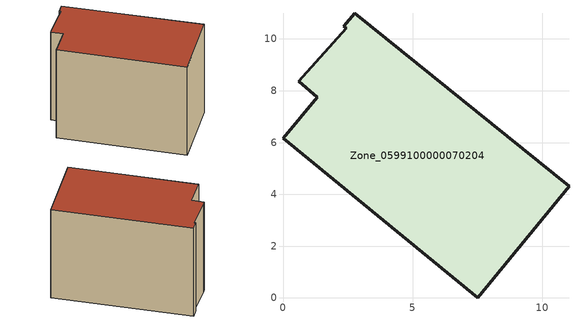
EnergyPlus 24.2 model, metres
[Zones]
Zone_0599100000070204
 floor ground (C_G): 2.77,11 11.04,4.31 7.52,0 0,6.17 1.32,7.75 0.61,8.37 0.75,8.55 2.45,10.41 2.34,10.48 z0
 wall outside (C_F): 11.04,4.31 2.77,11 2.34,10.48 2.45,10.41 0.75,8.55 0.61,8.37 1.32,7.75 0,6.17 7.52,0 11.04,4.31 z0:7.76
 roof outside (C_R): 2.34,10.48 2.45,10.41 0.75,8.55 0.61,8.37 1.32,7.75 0,6.17 7.52,0 11.04,4.31 2.77,11 z7.76
[BUILDING]
Pand.0599100000070204: North Axis=0; Terrain=City; Loads Convergence Tolerance Value=0.04; Temperature Convergence Tolerance Value=0.4; Solar Distribution=FullExterior; Maximum Number of Warmup Days=25; Minimum Number of Warmup Days=1
[Site:Location]
Rotterdam.The.Hague.AP_ZH_NLD Design_Conditions: Latitude=51.96; Longitude=4.45; Time Zone=1; Elevation=-4.5
[SITE:GROUNDTEMPERATURE:BUILDINGSURFACE]
18, 18, 18, 18, 18, 18, 18, 18, 18, 18, 18, 18
[MATERIAL] Thermal Absorptance=0.9; Solar Absorptance=0.7; Visible Absorptance=0.7
Name | Roughness | Thickness | Conductivity | Density | Specific Heat
G.TC.1946 | MediumSmooth | 0.15 | 1 | 540 | 1210
F.TC.1946 | Rough | 0.3 | 0.857143 | 1920 | 840
R.TC.1946 | MediumRough | 0.2 | 0.909091 | 1500 | 1000
[CONSTRUCTION]
C_G: G.TC.1946
C_F: F.TC.1946
C_R: R.TC.1946
[ZONE]
Zone_0599100000070204: Type=1; Multiplier=1; Ceiling Height=Autocalculate; Volume=Autocalculate; Floor Area=autocalculate; Part of Total Floor Area=Yes
[ZONEINFILTRATION:DESIGNFLOWRATE]
Infil_Zone_0599100000070204: Zone or ZoneList or Space or SpaceList=Zone_0599100000070204; Schedule=AlwaysOn; Design Flow Rate Calculation Method=Flow/Area; Flow Rate per Floor Area=0.003; Constant Term Coefficient=1; Temperature Term Coefficient=0; Velocity Term Coefficient=0; Velocity Squared Term Coefficient=0
[HVACTEMPLATE:ZONE:IDEALLOADSAIRSYSTEM]
Zone_0599100000070204: Maximum Heating Supply Air Temperature=50; Minimum Cooling Supply Air Temperature=13; Maximum Heating Supply Air Humidity Ratio=0.0156; Minimum Cooling Supply Air Humidity Ratio=0.0077; Heating Limit=NoLimit; Cooling Limit=NoLimit; Dehumidification Control Type=ConstantSensibleHeatRatio; Cooling Sensible Heat Ratio=0.7; Dehumidification Setpoint=60; Humidification Control Type=None; Humidification Setpoint=30; Outdoor Air Method=None; Outdoor Air Flow Rate per Person=0.00944; Outdoor Air Flow Rate per Zone Floor Area=0; Outdoor Air Flow Rate per Zone=0; Demand Controlled Ventilation Type=None; Outdoor Air Economizer Type=NoEconomizer; Heat Recovery Type=None; Sensible Heat Recovery Effectiveness=0.7; Latent Heat Recovery Effectiveness=0.65
[ZONECONTROL:THERMOSTAT]
ThermostatControl_Zone_0599100000070204: Zone or ZoneList=Zone_0599100000070204; Control Type Schedule=DualSetpointControlType; Control 1=Thermostat_Zone_0599100000070204; Temperature Difference Between Cutout And Setpoint=0
[THERMOSTATSETPOINT:DUALSETPOINT]
Thermostat_Zone_0599100000070204: Heating Setpoint Temperature Schedule=HeatingSetpoint_Zone_0599100000070204; Cooling Setpoint Temperature Schedule=CoolingSetpoint_Zone_0599100000070204
[SCHEDULE:COMPACT]
HeatingSetpoint_Zone_0599100000070204: Through: 12/31, For: AllDays, Until: 24:00, 21
CoolingSetpoint_Zone_0599100000070204: Through: 12/31, For: AllDays, Until: 24:00, 24
DualSetpointControlType: Through: 12/31, For: AllDays, Until: 24:00, 4
AlwaysOn: Through: 12/31, For: AllDays, Until: 24:00, 1
